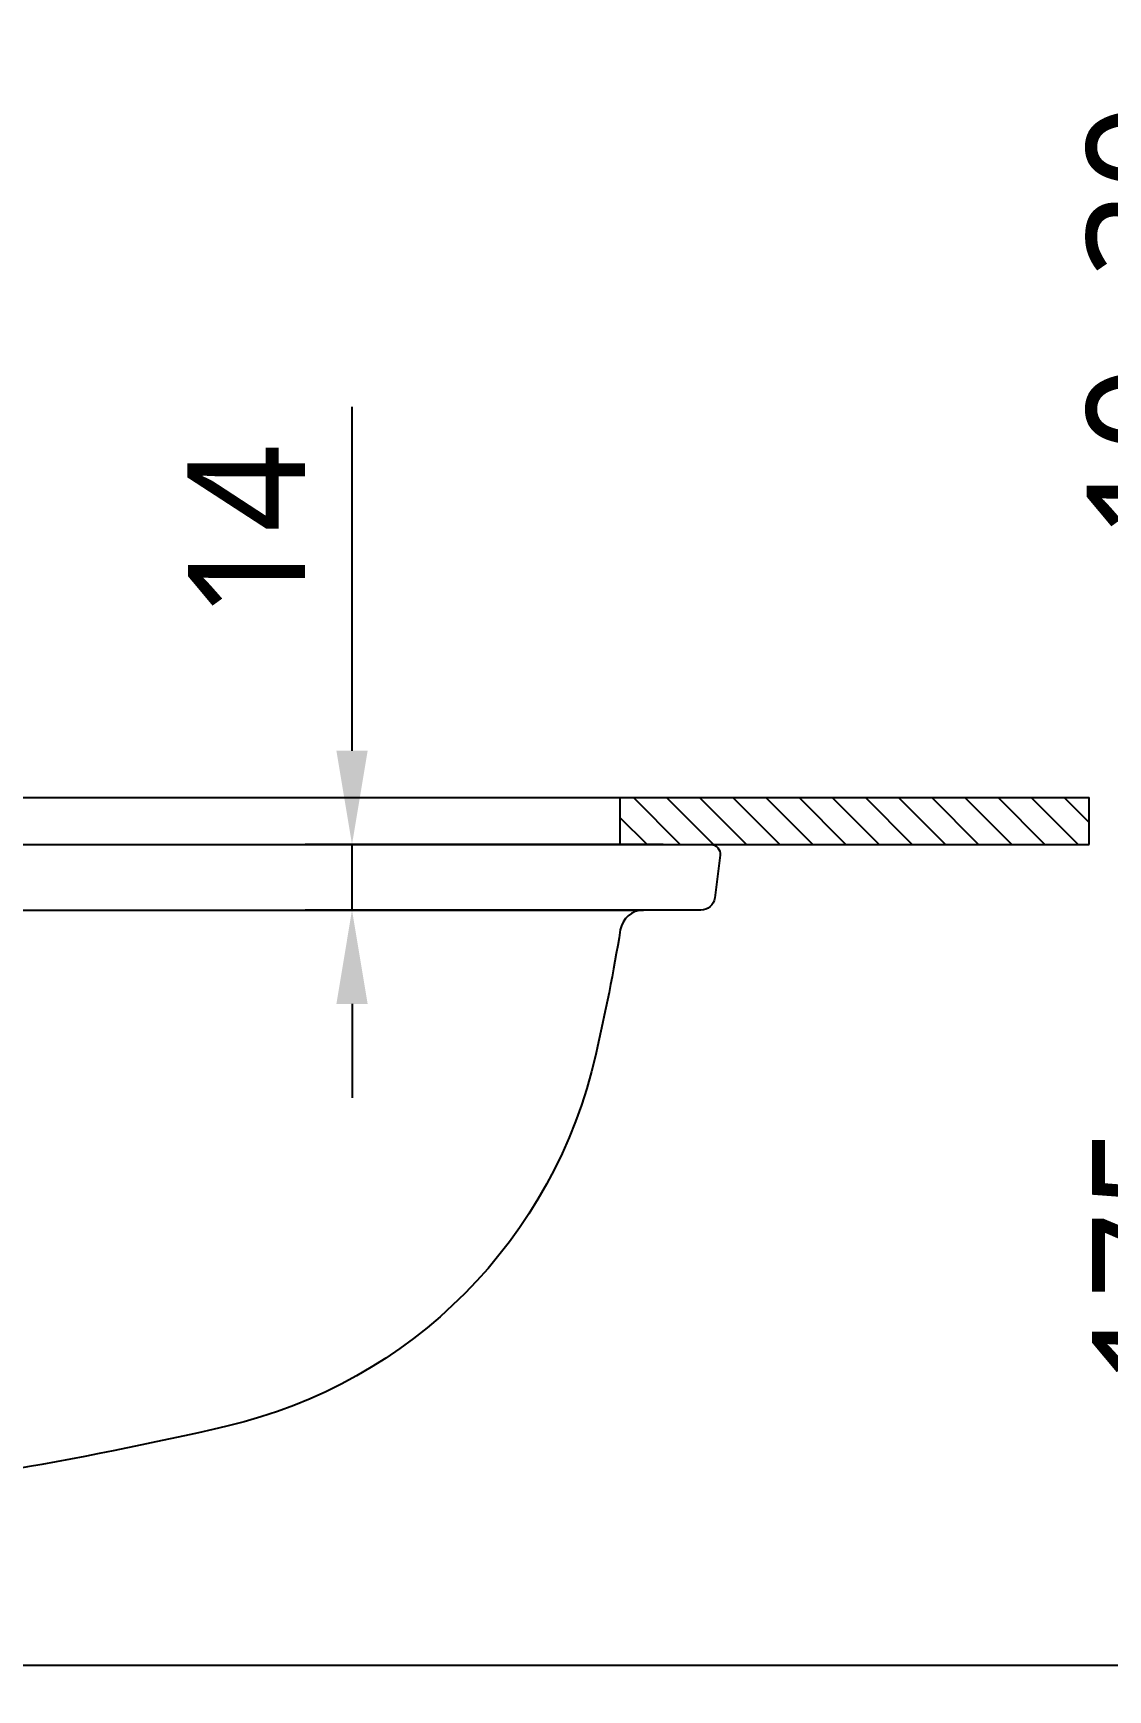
# Model space of a CAD drawing. Extents: x 0 to 3100, y 0 to 2100.
# Drawn here: x 555.3 to 784.5, y 689 to 1042.3 of the extents above; entities that cross this region are included whole.
import ezdxf

# ---------------------------------------------------------------- set-up
doc = ezdxf.new("R2010")
doc.units = 0
doc.header["$LTSCALE"] = 20
doc.header["$MEASUREMENT"] = 0
doc.layers.get('0').update_dxf_attribs({"linetype": 'CONTINUOUS'})
doc.layers.get('DEFPOINTS').update_dxf_attribs({"linetype": 'CONTINUOUS'})
for name, color, linetype in [('1', 1, 'CONTINUOUS'), ('3', 3, 'CONTINUOUS'), ('5', 5, 'CONTINUOUS')]:
    doc.layers.add(name, color=color, linetype=linetype)
doc.styles.get("Standard").update_dxf_attribs({"font": 'NanumGothic.ttf'})
doc.dimstyles.get("Standard").update_dxf_attribs({"dimtxt": 2.7, "dimasz": 2, "dimexe": 2, "dimexo": 1, "dimgap": 2, "dimtad": 1, "dimdec": 0, "dimlfac": 10, "dimrnd": 1, "dimzin": 0, "dimdsep": 46, "dimtxsty": 'Standard', "dimcen": 0, "dimclrd": 7, "dimclrt": 2, "dimadec": 0, "dimazin": 0, "dimtfac": 1, "dimtdec": 0, "dimtofl": 0, "dimtmove": 0, "dimatfit": 3, "dimfxl": 1, "dimtolj": 1, "dimtzin": 0, "dimarcsym": 0})

# ---------------------------------------------------------------- blocks, each defined once
blk = doc.blocks.new('*D4')
at = {"color": 3, "lineweight": -2, "transparency": 16777216}
for p, q in [((844.29, 869.27), (886.05, 869.27)), ((876.05, 849.27), (876.05, 629.27)), ((566.91, 609.27), (886.05, 609.27))]:
    blk.add_line(p, q, dxfattribs=at)
at = {"color": 3, "transparency": 16777216}
for points in [[(872.72, 849.27), (879.38, 849.27), (876.05, 869.27)], [(872.72, 629.27), (879.38, 629.27), (876.05, 609.27)]]:
    blk.add_solid(points, dxfattribs=at)
at = {"layer": 'DEFPOINTS', "color": 0, "transparency": 16777216}
for p in [(836.29, 869.27), (558.91, 609.27), (876.05, 609.27)]:
    blk.add_point(p, dxfattribs=at)
at = {"color": 2, "transparency": 16777216, "insert": (853.55, 739.27), "char_height": 25, "attachment_point": 5, "rotation": 90}
blk.add_mtext('\\A1;260', dxfattribs=at)
blk = doc.blocks.new('*D5')
at = {"color": 3, "lineweight": -2, "transparency": 16777216}
for p, q in [((904.05, 869.27), (946.05, 869.27)), ((936.05, 849.27), (936.05, 569.27)), ((484.06, 549.27), (946.05, 549.27))]:
    blk.add_line(p, q, dxfattribs=at)
at = {"color": 3, "transparency": 16777216}
for points in [[(932.72, 849.27), (939.38, 849.27), (936.05, 869.27)], [(932.72, 569.27), (939.38, 569.27), (936.05, 549.27)]]:
    blk.add_solid(points, dxfattribs=at)
at = {"layer": 'DEFPOINTS', "color": 0, "transparency": 16777216}
for p in [(896.05, 869.27), (476.06, 549.27), (936.05, 549.27)]:
    blk.add_point(p, dxfattribs=at)
at = {"color": 2, "transparency": 16777216, "insert": (913.55, 709.27), "char_height": 25, "attachment_point": 5, "rotation": 90}
blk.add_mtext('\\A1;320', dxfattribs=at)
blk = doc.blocks.new('*D3')
at = {"color": 3, "lineweight": -2, "transparency": 16777216}
for p, q in [((788.5, 869.27), (826.29, 869.27)), ((816.29, 849.27), (816.29, 714.27)), ((489.94, 694.27), (826.29, 694.27))]:
    blk.add_line(p, q, dxfattribs=at)
at = {"color": 3, "transparency": 16777216}
for points in [[(812.95, 849.27), (819.62, 849.27), (816.29, 869.27)], [(812.95, 714.27), (819.62, 714.27), (816.29, 694.27)]]:
    blk.add_solid(points, dxfattribs=at)
at = {"layer": 'DEFPOINTS', "color": 0, "transparency": 16777216}
for p in [(780.5, 869.27), (481.94, 694.27), (816.29, 694.27)]:
    blk.add_point(p, dxfattribs=at)
at = {"color": 2, "transparency": 16777216, "insert": (793.79, 781.77), "char_height": 25, "attachment_point": 5, "rotation": 90}
blk.add_mtext('\\A1;175', dxfattribs=at)
blk = doc.blocks.new('*D6')
at = {"color": 3, "lineweight": -2, "transparency": 16777216}
for p, q in [((816.29, 899.27), (816.29, 1042.31)), ((788.5, 879.27), (826.29, 879.27)), ((816.29, 869.27), (816.29, 879.27)), ((824.29, 869.27), (826.29, 869.27)), ((816.29, 849.27), (816.29, 829.27))]:
    blk.add_line(p, q, dxfattribs=at)
at = {"color": 3, "transparency": 16777216}
for points in [[(812.95, 899.27), (819.62, 899.27), (816.29, 879.27)], [(812.95, 849.27), (819.62, 849.27), (816.29, 869.27)]]:
    blk.add_solid(points, dxfattribs=at)
at = {"layer": 'DEFPOINTS', "color": 0, "transparency": 16777216}
for p in [(780.5, 879.27), (816.29, 879.27), (816.29, 869.27)]:
    blk.add_point(p, dxfattribs=at)
at = {"color": 2, "transparency": 16777216, "insert": (792.66, 980.79), "char_height": 25, "attachment_point": 5, "rotation": 90}
blk.add_mtext('\\A1;10~30', dxfattribs=at)
blk = doc.blocks.new('*D24')
at = {"layer": '1', "color": 3, "lineweight": -2, "transparency": 16777216}
for p, q in [((623.27, 889.27), (623.27, 962.6)), ((689.67, 869.27), (613.27, 869.27)), ((623.27, 855.27), (623.27, 869.27)), ((689.67, 855.27), (613.27, 855.27)), ((623.27, 835.27), (623.27, 815.27))]:
    blk.add_line(p, q, dxfattribs=at)
at = {"layer": '1', "color": 3, "transparency": 16777216}
for points in [[(619.94, 889.27), (626.61, 889.27), (623.27, 869.27)], [(619.94, 835.27), (626.61, 835.27), (623.27, 855.27)]]:
    blk.add_solid(points, dxfattribs=at)
at = {"layer": 'DEFPOINTS', "color": 0, "transparency": 16777216}
for p in [(623.27, 869.27), (697.67, 869.27), (697.67, 855.27)]:
    blk.add_point(p, dxfattribs=at)
at = {"layer": '1', "color": 2, "transparency": 16777216, "insert": (600.77, 935.94), "char_height": 25, "attachment_point": 5, "rotation": 90}
blk.add_mtext('\\A1;14', dxfattribs=at)

msp = doc.modelspace()

# ---------------------------------------------------------------- hatches: boundary and pattern name
at = {"layer": '3'}
h = msp.add_hatch(dxfattribs=at)
h.set_pattern_fill('_USER', color=256, scale=5, angle=315, style=0, pattern_type=0)
h.set_pattern_definition([(315, (-52309.144, -8325.423), (3.5355339, 3.5355339), [])])
h.paths.add_polyline_path([(780.4979, 869.26864), (780.4979, 879.26864), (680.4979, 879.26864), (680.4979, 869.26864)])

# ---------------------------------------------------------------- linework, layer by layer
msp.add_lwpolyline([(202.7851, 869.26864), (451.2851, 869.26864), (699.7851, 869.26864, -0.455000274), (701.7663, 866.99506), (700.6427, 857.85827, -0.374570188), (697.6709, 855.26864), (685.4372, 855.26864, 0.369233792), (680.4979, 851.04535, -0.01671426), (675.25259, 824.50846, -0.287996822), (596.59695, 745.20556, -0.031022725), (498.79374, 728.75378, 0.344291248), (489.93573, 720.2024), (486.89083, 698.57167, -0.37382131), (481.93964, 694.26864), (471.7851, 694.26864), (451.2851, 694.26864), (430.7851, 694.26864), (420.63056, 694.26864, -0.37382131), (415.67937, 698.57167)], format="xyb")
msp.add_lwpolyline([(217.13299, 855.26864), (451.2851, 855.26864), (685.4372, 855.26864)])
at = {"layer": '5'}
for p, q in [((122.0723, 879.26864), (780.4979, 879.26864)), ((680.4979, 869.26864), (680.4979, 879.26864)), ((780.4979, 869.26864), (780.4979, 879.26864)), ((122.0723, 869.26864), (780.4979, 869.26864))]:
    msp.add_line(p, q, dxfattribs=at)
at = {"layer": 'DEFPOINTS', "color": 0, "linetype": 'ByBlock'}
msp.add_point((697.6709, 855.26864), dxfattribs=at)

# ---------------------------------------------------------------- dimensions: what is measured, and where the dimension line sits
dim = msp.add_linear_dim(base=(816.2851, 879.26864), p1=(816.2851, 869.26864), p2=(780.4979, 879.26864), angle=90, text='<>~30', dimstyle='Standard', override={"dimtxt": 25, "dimasz": 20, "dimexe": 10, "dimexo": 8, "dimgap": 10, "dimdec": 4, "dimlfac": 1, "dimzin": 8, "dimclrd": 3, "dimclre": 3, "dimtdec": 4, "dimtofl": 1, "dimarcsym": 1})
dim.commit()
dim.dimension.update_dxf_attribs({"geometry": '*D6', "text_midpoint": (792.65849, 980.78867)})
for base, p1, p2, picture, middle in [((936.05133, 549.26864), (896.05133, 869.26864), (476.06014, 549.26864), '*D5', (913.55133, 709.26864)), ((816.2851, 694.26864), (780.4979, 869.26864), (481.93964, 694.26864), '*D3', (793.7851, 781.76864)), ((876.05133, 609.26864), (836.2851, 869.26864), (558.91167, 609.26864), '*D4', (853.55133, 739.26864))]:
    dim = msp.add_linear_dim(base=base, p1=p1, p2=p2, angle=90, dimstyle='Standard', override={"dimtxt": 25, "dimasz": 20, "dimexe": 10, "dimexo": 8, "dimgap": 10, "dimdec": 4, "dimlfac": 1, "dimzin": 8, "dimclrd": 3, "dimclre": 3, "dimtdec": 4, "dimtofl": 1, "dimarcsym": 1})
    dim.commit()
    dim.dimension.update_dxf_attribs({"geometry": picture, "text_midpoint": middle})
at = {"layer": '1'}
dim = msp.add_linear_dim(base=(623.27293, 869.26864), p1=(697.6709, 855.26864), p2=(697.6709, 869.26864), angle=90, dimstyle='Standard', override={"dimtxt": 25, "dimasz": 20, "dimexe": 10, "dimexo": 8, "dimgap": 10, "dimdec": 4, "dimlfac": 1, "dimzin": 8, "dimclrd": 3, "dimclre": 3, "dimtdec": 4, "dimtofl": 1, "dimarcsym": 1}, dxfattribs=at)
dim.commit()
dim.dimension.update_dxf_attribs({"geometry": '*D24', "text_midpoint": (600.77293, 935.93531)})

doc.saveas('drawing.dxf')
